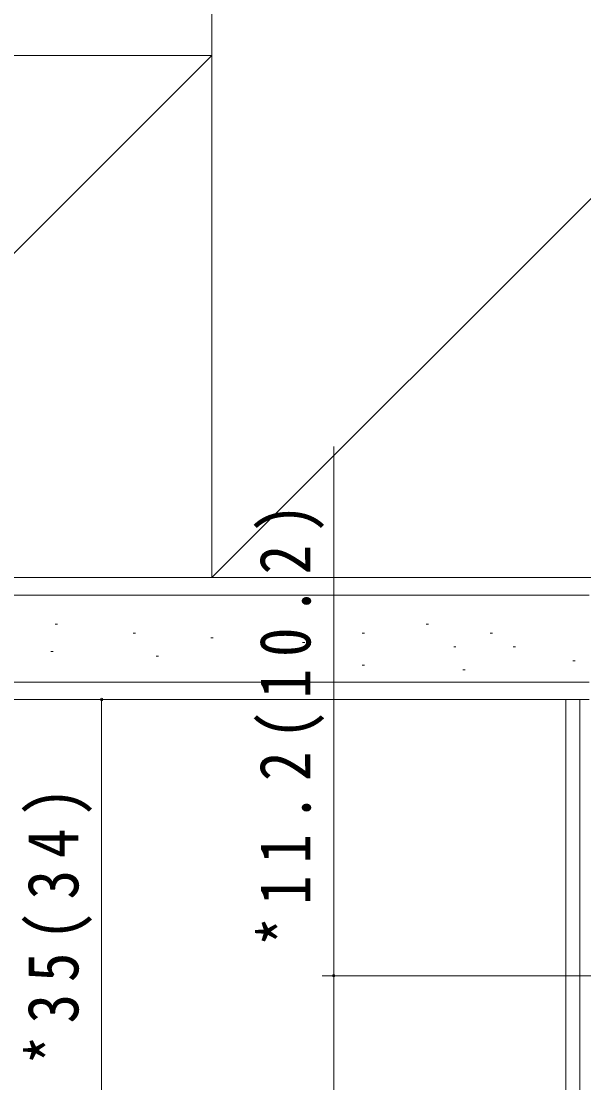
# Model space of a CAD drawing. Units: millimetres, scale not verified. Extents: x -497 to 493, y -796 to 797.
# Drawn here: x -393 to -344.6, y 565.6 to 657.1 of the extents above; entities that cross this region are included whole.
import ezdxf

# ---------------------------------------------------------------- set-up
doc = ezdxf.new("R2010")
doc.units = ezdxf.units.MM
doc.header["$LTSCALE"] = 4
for name, color, linetype, lineweight in [('0-3_YKK_D', 6, 'Continuous', 18), ('0-5_YKK_12', 2, 'Continuous', 18), ('0-7_YSS_K', 3, 'Continuous', 18)]:
    doc.layers.add(name, color=color, linetype=linetype, lineweight=lineweight)
doc.styles.add('ＭＳ ゴシック', font='')
doc.styles.get('ＭＳ ゴシック').set_extended_font_data('MS Gothic')

msp = doc.modelspace()

# ---------------------------------------------------------------- linework, layer by layer
at = {"layer": '0-3_YKK_D'}
for p, q in [((-366.1, 574.851), (-366.1, 620.458)), ((-349.1, 598.651), (-387.1, 598.651)), ((-386.1, 598.651), (-386.1, 563.651)), ((-341.533, 574.851), (-367.1, 574.851)), ((-366.1, 563.651), (-366.1, 574.851))]:
    msp.add_line(p, q, dxfattribs=at)
for centre, start, end in [((-386.1, 598.651), 90, 270), ((-386.1, 598.651), 270, 90), ((-366.1, 574.851), 90, 270), ((-366.1, 574.851), 270, 90)]:
    msp.add_arc(centre, 0.106, start, end, dxfattribs=at)
at = {"layer": '0-5_YKK_12'}
for p, q in [((-346.1, 598.651), (-346.1, 387.151)), ((-344.9, 598.651), (-344.9, 387.151))]:
    msp.add_line(p, q, dxfattribs=at)
at = {"layer": '0-7_YSS_K'}
for p, q in [((-306.6, 679.151), (-376.6, 609.151)), ((-376.6, 654.151), (-421.6, 609.151)), ((-344.1, 607.651), (-441.6, 607.651)), ((-390.097, 605.153), (-389.897, 605.153)), ((-358.133, 605.153), (-357.933, 605.153)), ((-383.388, 604.364), (-383.188, 604.364)), ((-376.68, 603.97), (-376.48, 603.97)), ((-363.657, 604.364), (-363.457, 604.364)), ((-352.608, 604.364), (-352.408, 604.364)), ((-390.491, 602.786), (-390.291, 602.786)), ((-372.339, 603.18), (-372.139, 603.18)), ((-368.787, 603.575), (-368.587, 603.575)), ((-355.765, 603.18), (-355.565, 603.18)), ((-350.635, 603.18), (-350.435, 603.18)), ((-381.415, 602.391), (-381.215, 602.391)), ((-345.505, 601.997), (-345.305, 601.997)), ((-363.657, 601.602), (-363.457, 601.602)), ((-354.976, 601.207), (-354.776, 601.207)), ((-441.6, 600.151), (-344.1, 600.151))]:
    msp.add_line(p, q, dxfattribs=at)
at = {"layer": '0-7_YSS_K', "color": 7, "lineweight": 9}
for p, q in [((-376.6, 679.151), (-376.6, 609.151)), ((-376.6, 654.151), (-421.6, 654.151)), ((-376.6, 654.151), (-376.6, 609.151)), ((-441.6, 609.151), (-344.1, 609.151)), ((-421.6, 609.151), (-376.6, 609.151)), ((-400.1, 609.151), (-355.1, 609.151)), ((-376.6, 609.151), (-271.6, 609.151)), ((-441.6, 598.651), (-344.1, 598.651))]:
    msp.add_line(p, q, dxfattribs=at)
msp.add_lwpolyline([(-355.1, 609.151), (-250.1, 609.151), (-205.1, 609.151)], dxfattribs=at)

# ---------------------------------------------------------------- texts
at = {"layer": '0-3_YKK_D', "color": 7, "char_height": 4.399, "attachment_point": 7, "rotation": 90, "style": 'ＭＳ ゴシック'}
for s, insert in [('\\T1.4;\\W0.85;*11.2(10.2)', (-366.933, 577.385)), ('\\T1.4;\\W0.85;*35(34)', (-386.933, 567.181))]:
    msp.add_mtext(s, dxfattribs=dict(at, insert=insert))

doc.saveas('drawing.dxf')
